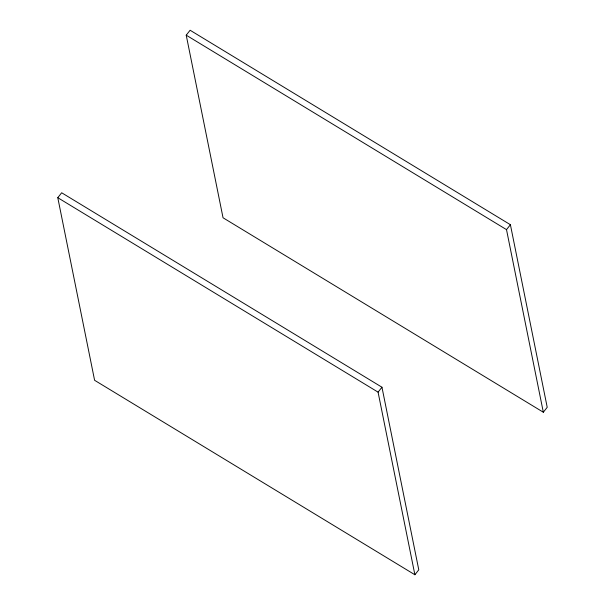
<?xml version="1.0" encoding="UTF-8"?>
<svg xmlns="http://www.w3.org/2000/svg" width="605" height="605" viewBox="0 0 605 605"><rect width="100%" height="100%" fill="white"/><g stroke="black" fill="none" stroke-linecap="round" stroke-linejoin="round"><path stroke-width="0.91" d="M57.785 197.699L61.672 192.768L381.959 387.223L418.781 569.827L414.886 574.75L94.599 380.295L57.785 197.699L378.072 392.146L414.886 574.75M186.219 35.173L190.114 30.25L510.401 224.705L547.215 407.301L543.328 412.232L223.041 217.777L186.219 35.173L506.506 229.628L543.328 412.232M378.072 392.146L381.959 387.223M506.506 229.628L510.401 224.705"/></g></svg>
